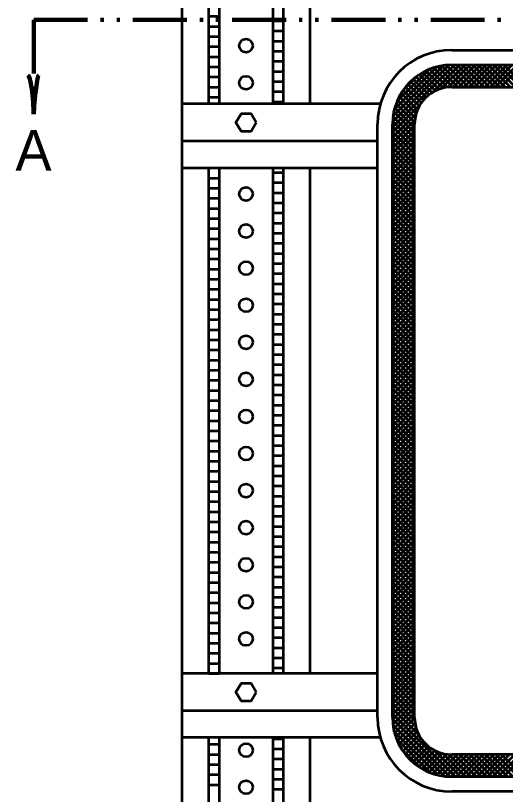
# Model space of a CAD drawing. Extents: x -50 to 630, y -382 to 58.
# Drawn here: x 210.3 to 246.6, y -243.6 to -185.9 of the extents above; entities that cross this region are included whole.
import ezdxf
from ezdxf.enums import TextEntityAlignment as Align

# ---------------------------------------------------------------- set-up
doc = ezdxf.new("R2010")
doc.units = 0
doc.header["$LTSCALE"] = 0.8
doc.linetypes.add('DASH_DOUBLE_DOT', pattern=[9.2, 5, -1.2, 0.3, -1.2, 0.3, -1.2])
doc.layers.add('1', color=7, linetype='Continuous', lineweight=53)

msp = doc.modelspace()

# ---------------------------------------------------------------- linework, layer by layer
at = {"layer": '1'}
for p, q in [((222.6573, -264.4125), (222.6573, -143.7162)), ((224.6573, -192.4125), (224.6573, -145.7162)), ((225.4073, -146.4661), (225.4073, -192.4125)), ((229.4073, -192.4125), (229.4073, -150.4661)), ((230.1573, -151.2161), (230.1573, -192.4125)), ((232.1573, -192.4125), (232.1573, -153.2161)), ((224.6573, -185.9075), (225.4073, -185.9075)), ((229.4073, -186.2448), (230.1573, -186.2448)), ((224.6573, -186.6575), (225.4073, -186.6575)), ((229.4073, -186.9948), (230.1573, -186.9948)), ((224.6573, -187.4075), (225.4073, -187.4075)), ((224.6573, -188.1575), (225.4073, -188.1575)), ((229.4073, -187.7448), (230.1573, -187.7448)), ((229.4073, -188.4948), (230.1573, -188.4948)), ((242.6573, -188.4125), (286.6572, -188.4125)), ((224.6573, -188.9075), (225.4073, -188.9075)), ((229.4073, -189.2448), (230.1573, -189.2448)), ((224.6573, -189.6575), (225.4073, -189.6575)), ((229.4073, -189.9948), (230.1573, -189.9948)), ((238.2572, -194.1252), (242.8699, -189.5125)), ((238.2637, -193.7297), (242.4745, -189.5189)), ((238.2998, -193.3046), (242.0476, -189.557)), ((238.3986, -192.8171), (241.5621, -189.6535)), ((238.5931, -192.2336), (240.979, -189.8477)), ((242.0267, -191.236), (240.7431, -189.9522)), ((242.3607, -191.181), (241.0129, -189.8332)), ((241.1702, -191.601), (243.2587, -189.5125)), ((242.731, -191.1625), (241.2982, -189.7296)), ((243.12, -191.1625), (241.6006, -189.6432)), ((241.8841, -191.276), (243.6477, -189.5125)), ((243.5089, -191.1625), (241.9222, -189.5758)), ((243.8978, -191.1625), (242.2657, -189.5304)), ((242.3688, -191.1803), (244.0365, -189.5125)), ((244.2867, -191.1625), (242.6369, -189.5127)), ((242.6573, -189.5125), (286.6572, -189.5125)), ((242.7755, -191.1625), (244.4255, -189.5125)), ((244.6756, -191.1625), (243.0256, -189.5125)), ((243.1644, -191.1625), (244.8144, -189.5125)), ((245.0645, -191.1625), (243.4145, -189.5125)), ((243.5532, -191.1625), (245.2032, -189.5125)), ((245.4534, -191.1625), (243.8034, -189.5125)), ((243.9423, -191.1625), (245.5922, -189.5125)), ((245.8422, -191.1625), (244.1923, -189.5125)), ((244.3312, -191.1625), (245.9812, -189.5125)), ((246.2312, -191.1625), (244.5812, -189.5125)), ((244.72, -191.1625), (246.37, -189.5125)), ((246.6202, -191.1625), (244.9702, -189.5125)), ((245.1089, -191.1625), (246.7589, -189.5125)), ((247.009, -191.1625), (245.359, -189.5125)), ((245.4979, -191.1625), (247.1479, -189.5125)), ((247.3979, -191.1625), (245.7479, -189.5125)), ((245.8867, -191.1625), (247.5367, -189.5125)), ((247.7869, -191.1625), (246.1369, -189.5125)), ((246.2757, -191.1625), (247.9257, -189.5125)), ((248.1757, -191.1625), (246.5257, -189.5125)), ((224.6573, -190.4075), (225.4073, -190.4075)), ((239.0713, -191.3665), (240.1088, -190.3289)), ((240.9746, -191.7395), (239.8022, -190.567)), ((241.2044, -191.5803), (240.0176, -190.3936)), ((241.4551, -191.4422), (240.2454, -190.2325)), ((241.7283, -191.3266), (240.4875, -190.0856)), ((224.6573, -191.1575), (225.4073, -191.1575)), ((229.4073, -190.7448), (230.1573, -190.7448)), ((240.4052, -192.3369), (239.2282, -191.1598)), ((240.5747, -192.1173), (239.4075, -190.9502)), ((240.7646, -191.9183), (239.5988, -190.7526)), ((242.6573, -191.1625), (286.6572, -191.1625)), ((229.4073, -191.4948), (230.1573, -191.4948)), ((240.1287, -192.8382), (238.9064, -191.6158)), ((240.2562, -192.5767), (239.061, -191.3814)), ((224.6573, -191.9075), (225.4073, -191.9075)), ((229.4073, -192.2448), (230.1573, -192.2448)), ((239.9493, -193.4365), (238.6377, -192.1248)), ((240.025, -193.1234), (238.7651, -191.8633)), ((237.3657, -192.4125), (222.6573, -192.4125)), ((238.2572, -194.514), (240.3495, -192.4217)), ((239.9073, -194.1722), (238.4295, -192.6946)), ((239.9127, -193.7889), (238.5252, -192.4014)), ((238.2572, -194.9029), (240.0194, -193.1407)), ((239.9073, -194.9502), (238.2962, -193.3391)), ((239.9073, -194.5612), (238.3522, -193.0062)), ((237.1573, -237.9125), (237.1573, -193.9125)), ((238.2572, -195.2918), (239.9238, -193.6252)), ((238.2572, -237.9125), (238.2572, -193.9125)), ((238.2572, -195.6807), (239.9073, -194.0307)), ((239.9073, -195.7279), (238.2572, -194.0779)), ((239.9073, -195.339), (238.2648, -193.6967)), ((239.9073, -237.9125), (239.9073, -193.9125)), ((238.2572, -196.0697), (239.9073, -194.4197)), ((239.9073, -196.1168), (238.2572, -194.4668)), ((237.1573, -195.1625), (222.6573, -195.1625)), ((238.2572, -196.4585), (239.9073, -194.8085)), ((239.9073, -196.5058), (238.2572, -194.8558)), ((238.2572, -196.8474), (239.9073, -195.1974)), ((239.9073, -196.8947), (238.2572, -195.2447)), ((238.2572, -197.2364), (239.9073, -195.5864)), ((239.9073, -197.2835), (238.2572, -195.6335)), ((238.2572, -197.6252), (239.9073, -195.9752)), ((239.9073, -197.6724), (238.2572, -196.0224)), ((238.2572, -198.0142), (239.9073, -196.3642)), ((239.9073, -198.0614), (238.2572, -196.4114)), ((238.2572, -198.4031), (239.9073, -196.7531)), ((239.9073, -198.4502), (238.2572, -196.8003)), ((237.1573, -197.1625), (222.6573, -197.1625)), ((224.6573, -234.6625), (224.6573, -197.1625)), ((225.4073, -197.1625), (225.4073, -234.6625)), ((229.4073, -234.6625), (229.4073, -197.1625)), ((229.4073, -197.4948), (230.1573, -197.4948)), ((230.1573, -197.1625), (230.1573, -234.6625)), ((232.1573, -234.6625), (232.1573, -197.1625)), ((238.2572, -198.792), (239.9073, -197.142)), ((239.9073, -198.8392), (238.2572, -197.1892)), ((238.2572, -199.1809), (239.9073, -197.5309)), ((224.6573, -197.9075), (225.4073, -197.9075)), ((239.9073, -199.2281), (238.2572, -197.5781)), ((238.2572, -199.5698), (239.9073, -197.9198)), ((239.9073, -199.617), (238.2572, -197.967)), ((224.6573, -198.6575), (225.4073, -198.6575)), ((229.4073, -198.2448), (230.1573, -198.2448)), ((238.2572, -199.9587), (239.9073, -198.3087)), ((239.9073, -200.0059), (238.2572, -198.3559)), ((238.2572, -200.3477), (239.9073, -198.6977)), ((229.4073, -198.9948), (230.1573, -198.9948)), ((239.9073, -200.3948), (238.2572, -198.7448)), ((238.2572, -200.7365), (239.9073, -199.0865)), ((239.9073, -200.7837), (238.2572, -199.1337)), ((224.6573, -199.4075), (225.4073, -199.4075)), ((229.4073, -199.7448), (230.1573, -199.7448)), ((238.2572, -201.1254), (239.9073, -199.4754)), ((239.9073, -201.1727), (238.2572, -199.5227)), ((238.2572, -201.5144), (239.9073, -199.8644)), ((224.6573, -200.1575), (225.4073, -200.1575)), ((239.9073, -201.5616), (238.2572, -199.9116)), ((238.2572, -201.9032), (239.9073, -200.2532)), ((239.9073, -201.9504), (238.2572, -200.3004)), ((224.6573, -200.9075), (225.4073, -200.9075)), ((229.4073, -200.4948), (230.1573, -200.4948)), ((238.2572, -202.2922), (239.9073, -200.6422)), ((239.9073, -202.3394), (238.2572, -200.6894)), ((229.4073, -201.2448), (230.1573, -201.2448)), ((238.2572, -202.6811), (239.9073, -201.0311)), ((239.9073, -202.7283), (238.2572, -201.0782)), ((238.2572, -203.07), (239.9073, -201.42)), ((239.9073, -203.1172), (238.2572, -201.4672)), ((224.6573, -201.6575), (225.4073, -201.6575)), ((229.4073, -201.9948), (230.1573, -201.9948)), ((238.2572, -203.4589), (239.9073, -201.8089)), ((239.9073, -203.5061), (238.2572, -201.8561)), ((224.6573, -202.4075), (225.4073, -202.4075)), ((229.4073, -202.7448), (230.1573, -202.7448)), ((238.2572, -203.8478), (239.9073, -202.1978)), ((239.9073, -203.895), (238.2572, -202.245)), ((238.2572, -204.2367), (239.9073, -202.5867)), ((239.9073, -204.2839), (238.2572, -202.6339)), ((224.6573, -203.1575), (225.4073, -203.1575)), ((238.2572, -204.6257), (239.9073, -202.9757)), ((239.9073, -204.6728), (238.2572, -203.0228)), ((224.6573, -203.9075), (225.4073, -203.9075)), ((229.4073, -203.4948), (230.1573, -203.4948)), ((238.2572, -205.0145), (239.9073, -203.3645)), ((239.9073, -205.0617), (238.2572, -203.4117)), ((238.2572, -205.4034), (239.9073, -203.7534)), ((239.9073, -205.4507), (238.2572, -203.8007)), ((229.4073, -204.2448), (230.1573, -204.2448)), ((238.2572, -205.7923), (239.9073, -204.1423)), ((239.9073, -205.8396), (238.2572, -204.1896)), ((224.6573, -204.6575), (225.4073, -204.6575)), ((229.4073, -204.9948), (230.1573, -204.9948)), ((238.2572, -206.1813), (239.9073, -204.5312)), ((239.9073, -206.2284), (238.2572, -204.5784)), ((238.2572, -206.5702), (239.9073, -204.9202)), ((239.9073, -206.6173), (238.2572, -204.9673)), ((224.6573, -205.4075), (225.4073, -205.4075)), ((238.2572, -206.9591), (239.9073, -205.3091)), ((239.9073, -207.0062), (238.2572, -205.3562)), ((224.6573, -206.1575), (225.4073, -206.1575)), ((229.4073, -205.7448), (230.1573, -205.7448)), ((238.2572, -207.3479), (239.9073, -205.6979)), ((239.9073, -207.3952), (238.2572, -205.7452)), ((238.2572, -207.7369), (239.9073, -206.0869)), ((239.9073, -207.7841), (238.2572, -206.1341)), ((229.4073, -206.4948), (230.1573, -206.4948)), ((238.2572, -208.1258), (239.9073, -206.4758)), ((239.9073, -208.1729), (238.2572, -206.5229)), ((224.6573, -206.9075), (225.4073, -206.9075)), ((229.4073, -207.2448), (230.1573, -207.2448)), ((238.2572, -208.5147), (239.9073, -206.8647)), ((239.9073, -208.5619), (238.2572, -206.9119)), ((238.2572, -208.9037), (239.9073, -207.2537)), ((239.9073, -208.9508), (238.2572, -207.3008)), ((224.6573, -207.6575), (225.4073, -207.6575)), ((238.2572, -209.2926), (239.9073, -207.6426)), ((239.9073, -209.3397), (238.2572, -207.6897)), ((224.6573, -208.4075), (225.4073, -208.4075)), ((229.4073, -207.9948), (230.1573, -207.9948)), ((238.2572, -209.6814), (239.9073, -208.0314)), ((239.9073, -209.7287), (238.2572, -208.0787)), ((238.2572, -210.0703), (239.9073, -208.4203)), ((239.9073, -210.1176), (238.2572, -208.4676)), ((229.4073, -208.7448), (230.1573, -208.7448)), ((238.2572, -210.4592), (239.9073, -208.8092)), ((239.9073, -210.5064), (238.2572, -208.8564)), ((224.6573, -209.1575), (225.4073, -209.1575)), ((229.4073, -209.4948), (230.1573, -209.4948)), ((238.2572, -210.8482), (239.9073, -209.1982)), ((239.9073, -210.8953), (238.2572, -209.2453)), ((238.2572, -211.2371), (239.9073, -209.5871)), ((239.9073, -211.2843), (238.2572, -209.6343)), ((224.6573, -209.9075), (225.4073, -209.9075)), ((229.4073, -210.2448), (230.1573, -210.2448)), ((238.2572, -211.6259), (239.9073, -209.9759)), ((239.9073, -211.6732), (238.2572, -210.0232)), ((224.6573, -210.6575), (225.4073, -210.6575)), ((238.2572, -212.0149), (239.9073, -210.3649)), ((239.9073, -212.0621), (238.2572, -210.4121)), ((238.2572, -212.4038), (239.9073, -210.7538)), ((239.9073, -212.4509), (238.2572, -210.8009)), ((224.6573, -211.4075), (225.4073, -211.4075)), ((229.4073, -210.9948), (230.1573, -210.9948)), ((238.2572, -212.7927), (239.9073, -211.1427)), ((239.9073, -212.8399), (238.2572, -211.1899)), ((229.4073, -211.7448), (230.1573, -211.7448)), ((238.2572, -213.1816), (239.9073, -211.5316)), ((239.9073, -213.2288), (238.2572, -211.5788)), ((238.2572, -213.5706), (239.9073, -211.9206)), ((239.9073, -213.6177), (238.2572, -211.9677)), ((224.6573, -212.1575), (225.4073, -212.1575)), ((229.4073, -212.4948), (230.1573, -212.4948)), ((238.2572, -213.9594), (239.9073, -212.3094)), ((239.9073, -214.0066), (238.2572, -212.3566)), ((224.6573, -212.9075), (225.4073, -212.9075)), ((238.2572, -214.3483), (239.9073, -212.6983)), ((239.9073, -214.3956), (238.2572, -212.7456)), ((238.2572, -214.7372), (239.9073, -213.0872)), ((239.9073, -214.7844), (238.2572, -213.1344)), ((224.6573, -213.6575), (225.4073, -213.6575)), ((229.4073, -213.2448), (230.1573, -213.2448)), ((238.2572, -215.1262), (239.9073, -213.4762)), ((239.9073, -215.1733), (238.2572, -213.5233)), ((229.4073, -213.9948), (230.1573, -213.9948)), ((238.2572, -215.5151), (239.9073, -213.8651)), ((239.9073, -215.5623), (238.2572, -213.9123)), ((238.2572, -215.9039), (239.9073, -214.2539)), ((239.9073, -215.9512), (238.2572, -214.3012)), ((224.6573, -214.4075), (225.4073, -214.4075)), ((229.4073, -214.7448), (230.1573, -214.7448)), ((238.2572, -216.2929), (239.9073, -214.6429)), ((239.9073, -216.3401), (238.2572, -214.6901)), ((224.6573, -215.1575), (225.4073, -215.1575)), ((238.2572, -216.6818), (239.9073, -215.0318)), ((239.9073, -216.7289), (238.2572, -215.0789)), ((238.2572, -217.0707), (239.9073, -215.4207)), ((239.9073, -217.1179), (238.2572, -215.4679)), ((224.6573, -215.9075), (225.4073, -215.9075)), ((229.4073, -215.4948), (230.1573, -215.4948)), ((238.2572, -217.4596), (239.9073, -215.8096)), ((239.9073, -217.5068), (238.2572, -215.8568)), ((229.4073, -216.2448), (230.1573, -216.2448)), ((238.2572, -217.8486), (239.9073, -216.1986)), ((239.9073, -217.8957), (238.2572, -216.2457)), ((238.2572, -218.2374), (239.9073, -216.5874)), ((224.6573, -216.6575), (225.4073, -216.6575)), ((229.4073, -216.9948), (230.1573, -216.9948)), ((239.9073, -218.2846), (238.2572, -216.6346)), ((238.2572, -218.6263), (239.9073, -216.9763)), ((239.9073, -218.6736), (238.2572, -217.0236)), ((224.6573, -217.4075), (225.4073, -217.4075)), ((229.4073, -217.7448), (230.1573, -217.7448)), ((238.2572, -219.0152), (239.9073, -217.3653)), ((239.9073, -219.0624), (238.2572, -217.4124)), ((238.2572, -219.4042), (239.9073, -217.7542)), ((224.6573, -218.1575), (225.4073, -218.1575)), ((239.9073, -219.4513), (238.2572, -217.8013)), ((238.2572, -219.7931), (239.9073, -218.1431)), ((239.9073, -219.8402), (238.2572, -218.1902)), ((224.6573, -218.9075), (225.4073, -218.9075)), ((229.4073, -218.4948), (230.1573, -218.4948)), ((238.2572, -220.1819), (239.9073, -218.5319)), ((239.9073, -220.2292), (238.2572, -218.5792)), ((238.2572, -220.5708), (239.9073, -218.9208)), ((229.4073, -219.2448), (230.1573, -219.2448)), ((239.9073, -220.6181), (238.2572, -218.9681)), ((238.2572, -220.9598), (239.9073, -219.3098)), ((239.9073, -221.007), (238.2572, -219.357)), ((224.6573, -219.6575), (225.4073, -219.6575)), ((229.4073, -219.9948), (230.1573, -219.9948)), ((238.2572, -221.3487), (239.9073, -219.6987)), ((239.9073, -221.3958), (238.2572, -219.7458)), ((238.2572, -221.7376), (239.9073, -220.0876)), ((224.6573, -220.4075), (225.4073, -220.4075)), ((239.9073, -221.7848), (238.2572, -220.1348)), ((238.2572, -222.1266), (239.9073, -220.4766)), ((239.9073, -222.1737), (238.2572, -220.5237)), ((224.6573, -221.1575), (225.4073, -221.1575)), ((229.4073, -220.7448), (230.1573, -220.7448)), ((238.2572, -222.5154), (239.9073, -220.8654)), ((239.9073, -222.5626), (238.2572, -220.9126)), ((229.4073, -221.4948), (230.1573, -221.4948)), ((238.2572, -222.9043), (239.9073, -221.2543)), ((239.9073, -222.9516), (238.2572, -221.3016)), ((238.2572, -223.2933), (239.9073, -221.6432)), ((239.9073, -223.3404), (238.2572, -221.6904)), ((224.6573, -221.9075), (225.4073, -221.9075)), ((229.4073, -222.2448), (230.1573, -222.2448)), ((238.2572, -223.6822), (239.9073, -222.0322)), ((239.9073, -223.7293), (238.2572, -222.0793)), ((224.6573, -222.6575), (225.4073, -222.6575)), ((238.2572, -224.0711), (239.9073, -222.4211)), ((239.9073, -224.1182), (238.2572, -222.4682)), ((238.2572, -224.46), (239.9073, -222.81)), ((239.9073, -224.5072), (238.2572, -222.8572)), ((224.6573, -223.4075), (225.4073, -223.4075)), ((229.4073, -222.9948), (230.1573, -222.9948)), ((238.2572, -224.8488), (239.9073, -223.1988)), ((239.9073, -224.8961), (238.2572, -223.2461)), ((229.4073, -223.7448), (230.1573, -223.7448)), ((238.2572, -225.2378), (239.9073, -223.5878)), ((239.9073, -225.285), (238.2572, -223.635)), ((238.2572, -225.6267), (239.9073, -223.9767)), ((239.9073, -225.6738), (238.2572, -224.0238)), ((224.6573, -224.1575), (225.4073, -224.1575)), ((229.4073, -224.4948), (230.1573, -224.4948)), ((238.2572, -226.0156), (239.9073, -224.3656)), ((239.9073, -226.0628), (238.2572, -224.4128)), ((224.6573, -224.9075), (225.4073, -224.9075)), ((229.4073, -225.2448), (230.1573, -225.2448)), ((238.2572, -226.4045), (239.9073, -224.7545)), ((239.9073, -226.4518), (238.2572, -224.8017)), ((238.2572, -226.7934), (239.9073, -225.1434)), ((239.9073, -226.8406), (238.2572, -225.1906)), ((224.6573, -225.6575), (225.4073, -225.6575)), ((238.2572, -227.1823), (239.9073, -225.5323)), ((239.9073, -227.2295), (238.2572, -225.5795)), ((224.6573, -226.4075), (225.4073, -226.4075)), ((229.4073, -225.9948), (230.1573, -225.9948)), ((238.2572, -227.5712), (239.9073, -225.9212)), ((239.9073, -227.6184), (238.2572, -225.9684)), ((238.2572, -227.9601), (239.9073, -226.3101)), ((239.9073, -228.0073), (238.2572, -226.3573)), ((229.4073, -226.7448), (230.1573, -226.7448)), ((238.2572, -228.3491), (239.9073, -226.6991)), ((239.9073, -228.3962), (238.2572, -226.7463)), ((224.6573, -227.1575), (225.4073, -227.1575)), ((229.4073, -227.4948), (230.1573, -227.4948)), ((238.2572, -228.738), (239.9073, -227.088)), ((239.9073, -228.7851), (238.2572, -227.1351)), ((238.2572, -229.1268), (239.9073, -227.4768)), ((239.9073, -229.1741), (238.2572, -227.5241)), ((224.6573, -227.9075), (225.4073, -227.9075)), ((238.2572, -229.5158), (239.9073, -227.8658)), ((239.9073, -229.563), (238.2572, -227.913)), ((224.6573, -228.6575), (225.4073, -228.6575)), ((229.4073, -228.2448), (230.1573, -228.2448)), ((238.2572, -229.9047), (239.9073, -228.2547)), ((239.9073, -229.9518), (238.2572, -228.3018)), ((238.2572, -230.2936), (239.9073, -228.6436)), ((239.9073, -230.3408), (238.2572, -228.6908)), ((229.4073, -228.9948), (230.1573, -228.9948)), ((238.2572, -230.6825), (239.9073, -229.0325)), ((239.9073, -230.7297), (238.2572, -229.0797)), ((224.6573, -229.4075), (225.4073, -229.4075)), ((229.4073, -229.7448), (230.1573, -229.7448)), ((238.2572, -231.0714), (239.9073, -229.4214)), ((239.9073, -231.1186), (238.2572, -229.4686)), ((238.2572, -231.4603), (239.9073, -229.8103)), ((239.9073, -231.5075), (238.2572, -229.8575)), ((224.6573, -230.1575), (225.4073, -230.1575)), ((238.2572, -231.8492), (239.9073, -230.1993)), ((239.9073, -231.8964), (238.2572, -230.2464)), ((224.6573, -230.9075), (225.4073, -230.9075)), ((229.4073, -230.4948), (230.1573, -230.4948)), ((238.2572, -232.2381), (239.9073, -230.5881)), ((239.9073, -232.2853), (238.2572, -230.6353)), ((238.2572, -232.6271), (239.9073, -230.9771)), ((239.9073, -232.6743), (238.2572, -231.0242)), ((229.4073, -231.2448), (230.1573, -231.2448)), ((238.2572, -233.016), (239.9073, -231.366)), ((239.9073, -233.0631), (238.2572, -231.4131)), ((224.6573, -231.6575), (225.4073, -231.6575)), ((229.4073, -231.9948), (230.1573, -231.9948)), ((238.2572, -233.4048), (239.9073, -231.7548)), ((239.9073, -233.4521), (238.2572, -231.8021)), ((238.2572, -233.7937), (239.9073, -232.1437)), ((239.9073, -233.841), (238.2572, -232.191)), ((224.6573, -232.4075), (225.4073, -232.4075)), ((229.4073, -232.7448), (230.1573, -232.7448)), ((238.2572, -234.1827), (239.9073, -232.5327)), ((239.9073, -234.2298), (238.2572, -232.5798)), ((224.6573, -233.1575), (225.4073, -233.1575)), ((238.2572, -234.5716), (239.9073, -232.9216)), ((239.9073, -234.6188), (238.2572, -232.9688)), ((238.2572, -234.9605), (239.9073, -233.3105)), ((239.9073, -235.0077), (238.2572, -233.3577)), ((224.6573, -233.9075), (225.4073, -233.9075)), ((229.4073, -233.4948), (230.1573, -233.4948)), ((238.2572, -235.3493), (239.9073, -233.6993)), ((239.9073, -235.3966), (238.2572, -233.7466)), ((229.4073, -234.2448), (230.1573, -234.2448)), ((238.2572, -235.7383), (239.9073, -234.0883)), ((239.9073, -235.7855), (238.2572, -234.1355)), ((238.2572, -236.1273), (239.9073, -234.4772)), ((239.9073, -236.1745), (238.2572, -234.5245)), ((237.1573, -234.6625), (222.6573, -234.6625)), ((224.6573, -234.6575), (225.4073, -234.6575)), ((238.2572, -236.5161), (239.9073, -234.8661)), ((239.9073, -236.5633), (238.2572, -234.9133)), ((238.2572, -236.9051), (239.9073, -235.2551)), ((239.9073, -236.9522), (238.2572, -235.3022)), ((238.2572, -237.294), (239.9073, -235.644)), ((239.9073, -237.3411), (238.2572, -235.6911)), ((238.2572, -237.6828), (239.9073, -236.0328)), ((239.9073, -237.7301), (238.2572, -236.0801)), ((239.9183, -238.13), (238.2572, -236.469)), ((238.2622, -238.0668), (239.9073, -236.4218)), ((238.2902, -238.4278), (239.9073, -236.8107)), ((237.1573, -237.4125), (222.6573, -237.4125)), ((239.9957, -238.5964), (238.2572, -236.8578)), ((240.2487, -239.2382), (238.2572, -237.2467)), ((238.3431, -238.7637), (239.9073, -237.1996)), ((242.934, -242.3125), (238.2572, -237.6358)), ((238.4172, -239.0785), (239.9073, -237.5885)), ((238.5102, -239.3746), (239.9087, -237.9758)), ((242.541, -242.3083), (238.2602, -238.0276)), ((242.1213, -242.2775), (238.2929, -238.4492)), ((238.6195, -239.654), (239.941, -238.3326)), ((241.6476, -242.1928), (238.3747, -238.9199)), ((238.7442, -239.9183), (240.0112, -238.6513)), ((238.8827, -240.1686), (240.1095, -238.9419)), ((237.3657, -239.4125), (222.6573, -239.4125)), ((224.6573, -264.4125), (224.6573, -239.4125)), ((225.4073, -239.4125), (225.4073, -264.4125)), ((229.4073, -264.4125), (229.4073, -239.4125)), ((229.4073, -239.4948), (230.1573, -239.4948)), ((230.1573, -239.4125), (230.1573, -264.4125)), ((232.1573, -264.4125), (232.1573, -239.4125)), ((241.0871, -242.0212), (238.547, -239.4811)), ((239.0347, -240.4056), (240.2323, -239.2079)), ((239.1991, -240.6301), (240.3786, -239.4507)), ((239.3757, -240.8423), (240.5462, -239.672)), ((224.6573, -239.9075), (225.4073, -239.9075)), ((229.4073, -240.2448), (230.1573, -240.2448)), ((240.3114, -241.6344), (238.9402, -240.2632)), ((239.5648, -241.0422), (240.7332, -239.8738)), ((239.7672, -241.2286), (240.9395, -240.0564)), ((239.9818, -241.403), (241.1653, -240.2194)), ((224.6573, -240.6575), (225.4073, -240.6575)), ((240.2085, -241.5651), (241.4118, -240.3619)), ((240.4481, -241.7145), (241.6803, -240.4824)), ((240.701, -241.8506), (241.9765, -240.575)), ((240.9681, -241.9724), (242.3036, -240.6369)), ((241.2506, -242.0788), (242.6668, -240.6625)), ((243.3229, -242.3125), (241.3268, -240.3163)), ((241.5501, -242.1682), (243.0558, -240.6625)), ((241.8688, -242.2385), (243.4447, -240.6625)), ((243.7118, -242.3125), (241.9737, -240.5745)), ((242.2092, -242.2869), (243.8336, -240.6625)), ((244.1007, -242.3125), (242.4411, -240.6527)), ((242.5755, -242.3095), (244.2225, -240.6625)), ((286.6572, -240.6625), (242.6573, -240.6625)), ((244.4897, -242.3125), (242.8397, -240.6625)), ((242.9615, -242.3125), (244.6115, -240.6625)), ((244.8786, -242.3125), (243.2286, -240.6625)), ((243.3503, -242.3125), (245.0003, -240.6625)), ((245.2674, -242.3125), (243.6174, -240.6625)), ((243.7392, -242.3125), (245.3893, -240.6625)), ((245.6564, -242.3125), (244.0064, -240.6625)), ((244.1282, -242.3125), (245.7782, -240.6625)), ((246.0452, -242.3125), (244.3953, -240.6625)), ((244.5171, -242.3125), (246.1671, -240.6625)), ((246.4342, -242.3125), (244.7842, -240.6625)), ((244.906, -242.3125), (246.556, -240.6625)), ((246.8231, -242.3125), (245.1731, -240.6625)), ((245.2949, -242.3125), (246.9449, -240.6625)), ((247.212, -242.3125), (245.562, -240.6625)), ((245.6838, -242.3125), (247.3337, -240.6625)), ((247.6009, -242.3125), (245.9509, -240.6625)), ((246.0727, -242.3125), (247.7227, -240.6625)), ((247.9898, -242.3125), (246.3398, -240.6625)), ((246.4616, -242.3125), (248.1116, -240.6625)), ((224.6573, -241.4075), (225.4073, -241.4075)), ((229.4073, -240.9948), (230.1573, -240.9948)), ((229.4073, -241.7448), (230.1573, -241.7448)), ((224.6573, -242.1575), (225.4073, -242.1575)), ((229.4073, -242.4948), (230.1573, -242.4948)), ((286.6572, -242.3125), (242.6573, -242.3125)), ((224.6573, -242.9075), (225.4073, -242.9075)), ((229.4073, -243.2448), (230.1573, -243.2448)), ((286.6572, -243.4125), (242.6573, -243.4125))]:
    msp.add_line(p, q, dxfattribs=at)
at = {"layer": '1', "linetype": 'DASH_DOUBLE_DOT', "lineweight": 106}
for q in [(317.6572, -186.1625), (211.6573, -193.1625)]:
    msp.add_line((211.6573, -186.1625), q, dxfattribs=at)
at = {"layer": '1'}
for points in [[(228.1573, -193.7875), (227.7823, -193.138), (227.0323, -193.138), (226.6573, -193.7875), (227.0323, -194.437), (227.7823, -194.437)], [(228.1573, -236.0375), (227.7823, -235.388), (227.0323, -235.388), (226.6573, -236.0375), (227.0323, -236.687), (227.7823, -236.687)]]:
    msp.add_lwpolyline(points, close=True, dxfattribs=at)
for centre in [(227.4073, -188.0881), (227.4073, -190.8381), (227.4073, -199.0881), (227.4073, -201.8381), (227.4073, -204.5881), (227.4073, -207.3381), (227.4073, -210.0881), (227.4073, -212.8381), (227.4073, -215.5881), (227.4073, -218.3381), (227.4073, -221.0881), (227.4073, -223.8381), (227.4073, -226.5881), (227.4073, -229.3381), (227.4073, -232.0881), (227.4073, -240.3381), (227.4073, -243.0881)]:
    msp.add_circle(centre, 0.5, dxfattribs=at)
for centre, radius, start, end in [((242.6572, -193.9125), 5.5, 90, 180), ((242.6572, -193.9125), 4.4, 90, 180), ((242.6572, -193.9125), 2.75, 90, 180), ((242.6572, -237.9125), 5.5, 180, 270), ((242.6572, -237.9125), 4.4, 180, 270), ((242.6572, -237.9125), 2.75, 180, 270)]:
    msp.add_arc(centre, radius, start, end, dxfattribs=at)
at = {"layer": '1', "lineweight": 106}
for centre, major_axis, ratio, start_param, end_param in [((211.381, -192.0713), (0.1562, -1.7857), 0.122415, 0.8963533, 3.1415927), ((211.8689, -192.042), (-0.1757, -1.7565), 0.07063, 3.1407148, 5.41811)]:
    msp.add_ellipse(centre, major_axis=major_axis, ratio=ratio, start_param=start_param, end_param=end_param, dxfattribs=at)

# ---------------------------------------------------------------- texts
at = {"layer": '1'}
msp.add_text('A', height=3, dxfattribs=at).set_placement((211.6456, -197.3517), align=Align.CENTER)

doc.saveas('drawing.dxf')
